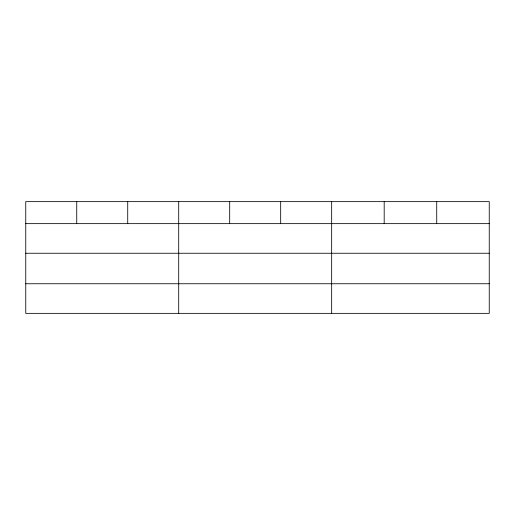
<?xml version="1.0" encoding="UTF-8"?>
<svg xmlns="http://www.w3.org/2000/svg" width="515" height="515" viewBox="0 0 515 515"><rect width="100%" height="100%" fill="white"/><g stroke="black" fill="none" stroke-linecap="round" stroke-linejoin="round"><path stroke-width="0.77" d="M489.25 253.251L489.25 201.642L25.75 201.642L25.75 313.358L489.25 313.358L489.25 253.251L25.75 253.251M25.75 223.645L489.25 223.645M25.75 283.752L489.25 283.752M436.72 201.642L436.72 223.645M384.19 201.642L384.19 223.645M331.66 201.642L331.66 313.358M280.675 201.642L280.675 223.645M229.69 201.642L229.69 223.645M178.705 201.642L178.705 313.358M127.72 201.642L127.72 223.645M76.735 201.642L76.735 223.645"/></g></svg>
